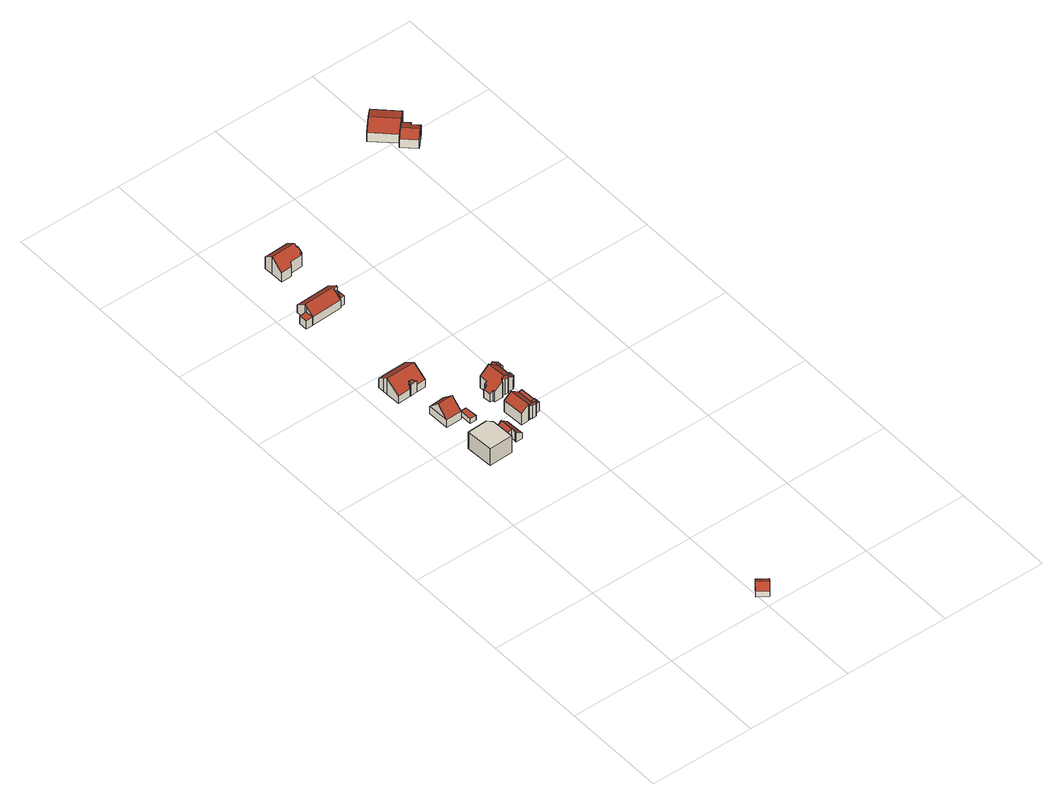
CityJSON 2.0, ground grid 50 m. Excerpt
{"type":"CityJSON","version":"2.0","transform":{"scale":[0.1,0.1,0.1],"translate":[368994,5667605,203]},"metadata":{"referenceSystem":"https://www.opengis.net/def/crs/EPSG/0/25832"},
"CityObjects":{
"building1":{"type":"Building","attributes":{"Gemeindeschluessel":"05122000","function":"31001_1010"},"address":[{"country":"Germany","locality":"Solingen","thoroughfareNumber":"27","thoroughfareName":"Rehpfad"}],"children":["building1-1","building1-2"]},
"building1-1":{"type":"BuildingPart","attributes":{"BezugspunktDach":"2200","measuredHeight":9.21},"parents":["building1"],"geometry":[{"type":"MultiSurface","lod":"1","boundaries":[[[0,1,2,3]],[[4,5,6,7,8,0]],[[9,1,10,11]],[[12,13,9,4]],[[14,15,13,12]],[[3,2,15,14]],[[12,4,0,3,14]],[[1,9,13,15,2]],[[11,10,8,7,6,5]]]}]},
"building1-2":{"type":"BuildingPart","attributes":{"roofType":"1000","measuredHeight":5.34},"address":[{"country":"Germany","locality":"Solingen","thoroughfareNumber":"27","thoroughfareName":"Rehpfad"}],"parents":["building1"],"geometry":[{"type":"Solid","lod":"2","boundaries":[[[[6,11,16,17]],[[17,16,10,7]],[[6,17,7]],[[11,10,16]],[[7,10,11,6]]]],"semantics":{"surfaces":[{"type":"WallSurface"},{"type":"RoofSurface"},{"type":"GroundSurface"},{"type":"ClosureSurface"}],"values":[[0,0,1,2,3]]}}]},
"building2":{"type":"Building","attributes":{"Gemeindeschluessel":"05122000","function":"31001_2600","roofType":"3100","measuredHeight":5.06},"address":[{"country":"Germany","locality":"Solingen","thoroughfareNumber":"263","thoroughfareName":"Burger Landstraße"}],"geometry":[{"type":"Solid","lod":"2","boundaries":[[[[18,19,20,21]],[[22,23,19,18]],[[24,25,23,22]],[[21,20,25,24]],[[18,26,22]],[[24,27,21]],[[21,27,26,18]],[[22,26,27,24]],[[19,23,25,20]]]],"semantics":{"surfaces":[{"type":"WallSurface"},{"type":"RoofSurface"},{"type":"GroundSurface"}],"values":[[0,0,0,0,0,0,1,1,2]]}}]},
"building3":{"type":"Building","attributes":{"Gemeindeschluessel":"05122000","function":"31001_1010","roofType":"3100","measuredHeight":9.13},"address":[{"country":"Germany","locality":"Solingen","thoroughfareNumber":"29","thoroughfareName":"Rehpfad"}],"geometry":[{"type":"Solid","lod":"2","boundaries":[[[[28,29,30,31]],[[32,33,29,28]],[[34,35,33,32]],[[31,30,35,34]],[[28,36,32]],[[34,37,31]],[[31,37,36,28]],[[32,36,37,34]],[[29,33,35,30]]]],"semantics":{"surfaces":[{"type":"WallSurface"},{"type":"RoofSurface"},{"type":"GroundSurface"}],"values":[[0,0,0,0,0,0,1,1,2]]}}]},
"building4":{"type":"Building","attributes":{"Gemeindeschluessel":"05122000","function":"31001_1010"},"address":[{"country":"Germany","locality":"Solingen","thoroughfareNumber":"19","thoroughfareName":"Rehpfad"}],"children":["building4-1","building4-2"]},
"building4-1":{"type":"BuildingPart","attributes":{"roofType":"3100","measuredHeight":8.81},"parents":["building4"],"geometry":[{"type":"MultiSurface","lod":"2","boundaries":[[[38,39,40,41]],[[42,43,39,38]],[[44,45,43,42]],[[46,47,45,44]],[[48,49,47,46]],[[50,51,49,48]],[[52,53,51,50]],[[54,55,53,52]],[[56,57,55,54]],[[38,41,58,59,60,61,56,54,52,42]],[[50,48,46,44,42,52]],[[40,39,43,45,47,49,51,53,55,57,62,63,64,65]],[[66,67,41,40,65,58]],[[41,67,66,58]],[[62,57,68,69,70]],[[61,70,69,68,56]],[[63,62,69,71]],[[60,71,69,61]],[[64,63,60,71,72]],[[59,72,71,60]],[[72,66,65,64,59]],[[58,66,72,59]]],"semantics":{"surfaces":[{"type":"WallSurface"},{"type":"RoofSurface"},{"type":"GroundSurface"},{"type":"ClosureSurface"}],"values":[0,0,0,0,0,0,0,0,0,1,1,2,0,3,0,3,0,3,0,3,0,3]}}]},
"building4-2":{"type":"BuildingPart","attributes":{"roofType":"1000","measuredHeight":6.04},"address":[{"country":"Germany","locality":"Solingen","thoroughfareNumber":"19","thoroughfareName":"Rehpfad"}],"parents":["building4"],"geometry":[{"type":"MultiSurface","lod":"2","boundaries":[[[73,74,68,75]],[[76,77,74,73]],[[78,67,77,76]],[[73,75,79,80,81,82,78,76]],[[66,72,71,69,68,74,77,67]],[[82,58,41,67,78]],[[83,66,67,41,58]],[[81,59,58,66,82]],[[84,72,66,58,59]],[[80,71,60,59,72,81]],[[72,59,60,71]],[[79,61,60,71,80]],[[69,71,60,61]],[[75,56,61,79]],[[68,69,61,56]]],"semantics":{"surfaces":[{"type":"WallSurface"},{"type":"RoofSurface"},{"type":"GroundSurface"},{"type":"ClosureSurface"}],"values":[0,0,0,1,2,0,3,0,3,0,3,0,3,0,3]}}]},
"building5":{"type":"Building","attributes":{"Gemeindeschluessel":"05122000","function":"31001_2463","roofType":"1000","measuredHeight":2.47},"address":[{"country":"Germany","locality":"Solingen","thoroughfareNumber":"29","thoroughfareName":"Rehpfad"}],"geometry":[{"type":"Solid","lod":"2","boundaries":[[[[85,86,87,88]],[[89,90,86,85]],[[91,92,90,89]],[[88,87,92,91]],[[89,85,88,91]],[[86,90,92,87]]]],"semantics":{"surfaces":[{"type":"WallSurface"},{"type":"RoofSurface"},{"type":"GroundSurface"}],"values":[[0,0,0,0,1,2]]}}]},
"building6":{"type":"Building","attributes":{"Gemeindeschluessel":"05122000","function":"31001_2463","roofType":"3100","measuredHeight":5.29},"address":[{"country":"Germany","locality":"Solingen","thoroughfareNumber":"27","thoroughfareName":"Rehpfad"}],"geometry":[{"type":"Solid","lod":"2","boundaries":[[[[93,94,95,96]],[[97,98,94,93]],[[99,100,98,97]],[[101,102,100,99]],[[103,104,102,101]],[[105,106,104,103]],[[107,108,106,105]],[[96,95,108,107]],[[99,97,93,96,107,101]],[[105,103,101,107]],[[94,98,100,102,104,106,108,95]]]],"semantics":{"surfaces":[{"type":"WallSurface"},{"type":"RoofSurface"},{"type":"GroundSurface"}],"values":[[0,0,0,0,0,0,0,0,1,1,2]]}}]},
"building7":{"type":"Building","attributes":{"Gemeindeschluessel":"05122000","function":"31001_1010"},"address":[{"country":"Germany","locality":"Solingen","thoroughfareNumber":"25","thoroughfareName":"Rehpfad"}],"children":["building7-1","building7-2","building7-3","building7-4"]},
"building7-1":{"type":"BuildingPart","attributes":{"roofType":"3100","measuredHeight":8.86},"parents":["building7"],"geometry":[{"type":"MultiSurface","lod":"2","boundaries":[[[109,110,111,112]],[[113,114,110,109]],[[115,116,114,113]],[[117,118,116,115]],[[119,120,118,117]],[[115,113,109,117]],[[112,121,122,119,117,109]],[[110,114,116,118,120,123,124,111]],[[122,123,120,119]],[[124,123,125,126]],[[121,126,125,122]],[[112,127,128]],[[111,124,129,130]],[[128,127,130,129,121]]],"semantics":{"surfaces":[{"type":"WallSurface"},{"type":"RoofSurface"},{"type":"GroundSurface"},{"type":"ClosureSurface"}],"values":[0,0,0,0,0,1,1,2,3,0,3,0,0,3]}}]},
"building7-2":{"type":"BuildingPart","attributes":{"roofType":"1000","measuredHeight":5.99},"parents":["building7"],"geometry":[{"type":"MultiSurface","lod":"2","boundaries":[[[131,132,120,119]],[[133,134,132,131]],[[133,131,119,122]],[[132,134,123,120]],[[123,134,135,125]],[[122,125,135,133]],[[119,120,123,122]]],"semantics":{"surfaces":[{"type":"WallSurface"},{"type":"RoofSurface"},{"type":"GroundSurface"},{"type":"ClosureSurface"}],"values":[0,0,1,2,0,3,3]}}]},
"building7-3":{"type":"BuildingPart","attributes":{"roofType":"1000","measuredHeight":4.95},"address":[{"country":"Germany","locality":"Solingen","thoroughfareNumber":"25","thoroughfareName":"Rehpfad"}],"parents":["building7"],"geometry":[{"type":"MultiSurface","lod":"2","boundaries":[[[136,137,135,138]],[[139,126,137,136]],[[136,138,140,139]],[[135,137,126,125]],[[138,135,133,122,140]],[[125,122,133,135]],[[140,141,122,121,126,139]],[[125,126,121,122,141]]],"semantics":{"surfaces":[{"type":"WallSurface"},{"type":"RoofSurface"},{"type":"GroundSurface"},{"type":"ClosureSurface"}],"values":[0,0,1,2,0,3,0,3]}}]},
"building7-4":{"type":"BuildingPart","attributes":{"roofType":"1000","measuredHeight":7.02},"address":[{"country":"Germany","locality":"Solingen","thoroughfareNumber":"25","thoroughfareName":"Rehpfad"}],"parents":["building7"],"geometry":[{"type":"MultiSurface","lod":"2","boundaries":[[[127,130,142,143]],[[144,145,129,146]],[[147,148,145,144]],[[149,150,148,147]],[[143,142,150,149]],[[147,144,146,127,143,149]],[[130,129,145,148,150,142]],[[146,121,128]],[[128,121,129,130,127]]],"semantics":{"surfaces":[{"type":"WallSurface"},{"type":"RoofSurface"},{"type":"GroundSurface"},{"type":"ClosureSurface"}],"values":[0,0,0,0,0,1,2,0,3]}}]},
"building8":{"type":"Building","attributes":{"Gemeindeschluessel":"05122000","function":"31001_1010"},"address":[{"country":"Germany","locality":"Solingen","thoroughfareNumber":"13","thoroughfareName":"Rehpfad"}],"children":["building8-1","building8-2"]},
"building8-1":{"type":"BuildingPart","attributes":{"roofType":"3100","measuredHeight":8},"parents":["building8"],"geometry":[{"type":"MultiSurface","lod":"2","boundaries":[[[151,152,153,154]],[[155,156,157,158]],[[159,160,156,155]],[[161,162,160,159]],[[163,164,162,161]],[[165,166,164,163]],[[167,168,166,165]],[[154,153,168,167]],[[158,151,154,167,165,163,155]],[[161,159,155,163]],[[152,157,156,160,162,164,166,168,153]],[[158,169,151]],[[157,152,151,169]]],"semantics":{"surfaces":[{"type":"WallSurface"},{"type":"RoofSurface"},{"type":"GroundSurface"},{"type":"ClosureSurface"}],"values":[0,0,0,0,0,0,0,0,1,1,2,0,3]}}]},
"building8-2":{"type":"BuildingPart","attributes":{"roofType":"1000","measuredHeight":4.31},"parents":["building8"],"geometry":[{"type":"Solid","lod":"2","boundaries":[[[[170,171,172,173]],[[169,157,171,170]],[[174,175,152,151]],[[173,172,175,174]],[[151,169,170,173,174]],[[171,157,152,175,172]],[[151,152,157,169]]]],"semantics":{"surfaces":[{"type":"WallSurface"},{"type":"RoofSurface"},{"type":"GroundSurface"},{"type":"ClosureSurface"}],"values":[[0,0,0,0,1,2,3]]}}]},
"building9":{"type":"Building","attributes":{"Gemeindeschluessel":"05122000","function":"31001_1010"},"address":[{"country":"Germany","locality":"Solingen","thoroughfareNumber":"23","thoroughfareName":"Rehpfad"}],"children":["building9-1","building9-2","building9-3"]},
"building9-1":{"type":"BuildingPart","attributes":{"roofType":"3100","measuredHeight":10.15},"parents":["building9"],"geometry":[{"type":"MultiSurface","lod":"2","boundaries":[[[176,177,178,179]],[[180,181,177,176]],[[182,183,181,180]],[[184,185,183,182]],[[186,187,185,184]],[[188,189,187,186]],[[190,191,189,188]],[[192,193,191,190]],[[194,195,193,192]],[[196,197,195,194]],[[198,199,197,196]],[[200,201,199,198]],[[202,203,201,200]],[[204,205,206,207]],[[192,190,188,186,184,182,180,176,179,208,209,210,194]],[[204,207,202,200,198,196,194,210]],[[211,212,213,178,177,181,183,185,187,189,191,193,195,197,199,201,203,206,205]],[[211,205,214,215]],[[210,215,214,204]],[[215,216,212,211,210]],[[209,216,215,210]],[[213,212,216,217,208]],[[208,217,216,209]],[[178,213,217,218,179]],[[179,218,217,208]],[[207,206,203,219,220,221,222,202]],[[222,221,220,219]]],"semantics":{"surfaces":[{"type":"WallSurface"},{"type":"RoofSurface"},{"type":"GroundSurface"},{"type":"ClosureSurface"}],"values":[0,0,0,0,0,0,0,0,0,0,0,0,0,0,1,1,2,0,3,0,3,0,3,0,3,0,3]}}]},
"building9-2":{"type":"BuildingPart","attributes":{"roofType":"1000","measuredHeight":8.42},"address":[{"country":"Germany","locality":"Solingen","thoroughfareNumber":"23","thoroughfareName":"Rehpfad"}],"parents":["building9"],"geometry":[{"type":"MultiSurface","lod":"2","boundaries":[[[223,224,214,225]],[[226,227,224,223]],[[228,229,227,226]],[[230,218,229,228]],[[226,223,225,231,232,230,228]],[[217,216,214,224,227,229,218]],[[232,208,179,218,230]],[[217,218,179,208]],[[231,216,209,208,232]],[[217,208,209,216]],[[225,204,210,209,231]],[[214,215,210,204]],[[215,216,209,210]]],"semantics":{"surfaces":[{"type":"WallSurface"},{"type":"RoofSurface"},{"type":"GroundSurface"},{"type":"ClosureSurface"}],"values":[0,0,0,0,1,2,0,3,0,3,0,3,3]}}]},
"building9-3":{"type":"BuildingPart","attributes":{"roofType":"1000","measuredHeight":5.8},"address":[{"country":"Germany","locality":"Solingen","thoroughfareNumber":"23","thoroughfareName":"Rehpfad"}],"parents":["building9"],"geometry":[{"type":"Solid","lod":"2","boundaries":[[[[233,234,235,236]],[[221,220,234,233]],[[236,235,219,222]],[[221,233,236,222]],[[234,220,219,235]],[[222,219,220,221]]]],"semantics":{"surfaces":[{"type":"WallSurface"},{"type":"RoofSurface"},{"type":"GroundSurface"},{"type":"ClosureSurface"}],"values":[[0,0,0,1,2,3]]}}]},
"building10":{"type":"Building","attributes":{"Gemeindeschluessel":"05122000","function":"51009_1610","roofType":"5000","measuredHeight":5.8},"geometry":[{"type":"Solid","lod":"2","boundaries":[[[[237,238,239,240]],[[241,242,238,237]],[[243,244,242,241]],[[240,239,244,243]],[[237,245,241]],[[243,246,240]],[[240,246,245,237]],[[241,245,246,243]],[[238,242,244,239]]]],"semantics":{"surfaces":[{"type":"WallSurface"},{"type":"RoofSurface"},{"type":"GroundSurface"}],"values":[[0,0,0,0,1,0,1,1,2]]}}]},
"building11":{"type":"Building","attributes":{"Gemeindeschluessel":"05122000","function":"51009_1611","roofType":"3100","measuredHeight":5.86},"geometry":[{"type":"Solid","lod":"2","boundaries":[[[[247,248,249,250]],[[251,252,248,247]],[[253,254,252,251]],[[255,256,254,253]],[[257,258,256,255]],[[259,260,258,257]],[[261,262,260,259]],[[250,249,262,261]],[[251,247,250,253]],[[261,259,257,255,253,250]],[[248,252,254,256,258,260,262,249]]]],"semantics":{"surfaces":[{"type":"WallSurface"},{"type":"RoofSurface"},{"type":"GroundSurface"}],"values":[[0,0,0,0,0,0,0,0,1,1,2]]}}]},
"building12":{"type":"Building","attributes":{"Gemeindeschluessel":"05122000","function":"31001_1010","roofType":"3100","measuredHeight":9.69},"address":[{"country":"Germany","locality":"Solingen","thoroughfareNumber":"11","thoroughfareName":"Rehpfad"}],"geometry":[{"type":"Solid","lod":"2","boundaries":[[[[263,264,265,266]],[[267,268,264,263]],[[269,270,268,267]],[[271,272,270,269]],[[273,274,272,271]],[[275,276,274,273]],[[277,278,276,275]],[[279,280,278,277]],[[281,282,280,279]],[[283,284,282,281]],[[285,286,284,283]],[[266,265,286,285]],[[275,273,271,269,267,263,266,285,283,277]],[[281,279,277,283]],[[264,268,270,272,274,276,278,280,282,284,286,265]]]],"semantics":{"surfaces":[{"type":"WallSurface"},{"type":"RoofSurface"},{"type":"GroundSurface"}],"values":[[0,0,0,0,0,0,0,0,0,0,0,0,1,1,2]]}}]},
"building13":{"type":"Building","attributes":{"Gemeindeschluessel":"05122000","function":"31001_1010"},"address":[{"country":"Germany","locality":"Solingen","thoroughfareNumber":"9a","thoroughfareName":"Rehpfad"}],"children":["building13-1","building13-2"]},
"building13-1":{"type":"BuildingPart","attributes":{"roofType":"3100","measuredHeight":7.16},"parents":["building13"],"geometry":[{"type":"MultiSurface","lod":"2","boundaries":[[[287,288,289,290]],[[291,292,288,287]],[[293,294,292,291]],[[295,296,294,293]],[[290,289,297,298]],[[290,298,299,287]],[[295,293,291,287,299]],[[288,292,294,296,300,297,289]],[[299,301,302,295]],[[300,296,303,304]],[[304,303,302,301]],[[305,301,299]],[[306,297,300,304,307]],[[298,308,306,307,309]],[[309,307,304,301,305]]],"semantics":{"surfaces":[{"type":"WallSurface"},{"type":"RoofSurface"},{"type":"GroundSurface"},{"type":"ClosureSurface"}],"values":[0,0,0,0,0,1,1,2,0,0,3,0,0,3,3]}}]},
"building13-2":{"type":"BuildingPart","attributes":{"roofType":"3100","measuredHeight":7.07},"address":[{"country":"Germany","locality":"Solingen","thoroughfareNumber":"9a","thoroughfareName":"Rehpfad"}],"parents":["building13"],"geometry":[{"type":"MultiSurface","lod":"2","boundaries":[[[310,306,311,312]],[[313,314,303,302]],[[315,316,314,313]],[[317,318,316,315]],[[319,320,318,317]],[[321,322,320,319]],[[312,311,322,321]],[[317,315,313,302,323,319]],[[310,312,321,319,323]],[[306,307,303,314,316,318,320,322,311]],[[323,309,298,310]],[[307,306,298,309]],[[305,309,307,323]],[[302,303,304,301]],[[301,304,307,309,305]]],"semantics":{"surfaces":[{"type":"WallSurface"},{"type":"RoofSurface"},{"type":"GroundSurface"},{"type":"ClosureSurface"}],"values":[0,0,0,0,0,0,0,1,1,2,0,3,0,3,3]}}]}
},
"vertices":[
[162,1370,207],[162,1370,115],[67,1366,115],[67,1366,207],[182,1351,207],[182,1351,159],[182,1351,186],[162,1370,186],[162,1370,179],[182,1351,115],[162,1370,132],[182,1351,132],[187,1240,207],[187,1240,115],[72,1236,207],[72,1236,115],
[182,1371,132],[182,1371,186],
[554,64,75],[554,64,45],[509,97,45],[509,97,75],[510,5,75],[510,5,45],[465,39,75],[465,39,45],[532,34,96],[487,68,96],
[66,1501,172],[66,1501,131],[141,1504,131],[141,1504,172],[62,1606,172],[62,1606,131],[137,1609,172],[137,1609,131],[64,1553,222],[139,1557,222],
[7,1734,164],[7,1734,125],[67,1737,125],[67,1737,165],[5,1802,213],[5,1802,125],[4,1824,197],[4,1824,125],[2,1854,175],[2,1854,125],[32,1856,175],[32,1856,125],[143,1860,175],[143,1860,125],[145,1806,213],[145,1806,125],[148,1740,166],[148,1740,125],[97,1738,165],[97,1738,125],[74,1737,165],[74,1751,175],[89,1751,175],[90,1738,165],[90,1738,125],[89,1751,125],[74,1751,125],[74,1737,125],[74,1737,134],[67,1737,134],[97,1738,134],[90,1738,134],[90,1738,156],[89,1751,134],[74,1751,134],
[98,1731,195],[98,1731,134],[97,1738,195],[67,1729,195],[67,1729,134],[67,1737,195],[90,1738,195],[89,1751,195],[74,1751,195],[74,1737,195],[74,1737,137],[74,1751,151],
[152,1521,154],[152,1521,129],[154,1461,129],[154,1461,154],[181,1522,154],[181,1522,129],[184,1462,154],[184,1462,129],
[229,1293,182],[229,1293,129],[229,1274,129],[229,1274,182],[198,1291,159],[198,1291,129],[196,1352,159],[196,1352,129],[226,1353,182],[226,1353,129],[256,1354,159],[256,1354,129],[260,1264,159],[260,1264,129],[229,1263,182],[229,1263,129],
[351,1334,210],[351,1334,121],[353,1334,121],[353,1334,208],[313,1333,181],[313,1333,121],[309,1436,181],[309,1436,121],[346,1438,210],[346,1438,121],[384,1439,181],[384,1439,121],[388,1336,181],[387,1363,181],[387,1363,121],[388,1336,121],[387,1363,136],[388,1336,136],[353,1334,205],[357,1335,205],[388,1336,135],[353,1334,135],
[402,1440,181],[402,1440,121],[406,1364,181],[406,1364,121],[406,1364,136],
[407,1337,186],[407,1337,136],[406,1364,186],[388,1336,186],[387,1363,186],[387,1363,149],
[353,1331,135],[353,1331,205],[388,1332,205],[388,1332,135],[388,1336,205],[380,1323,205],[380,1323,135],[362,1322,205],[362,1322,135],
[38,2313,149],[38,2313,106],[185,2319,106],[185,2319,149],[36,2361,186],[36,2361,106],[36,2355,106],[36,2355,181],[34,2408,149],[34,2408,106],[199,2414,149],[199,2414,106],[201,2367,186],[201,2367,106],[201,2361,181],[201,2361,106],[183,2360,181],[183,2360,106],[36,2355,149],
[2,2353,149],[2,2353,106],[3,2312,106],[3,2312,149],[35,2313,149],[35,2313,106],
[316,1506,171],[316,1506,115],[356,1507,115],[356,1507,201],[316,1517,171],[316,1517,115],[301,1517,159],[301,1517,115],[299,1554,159],[299,1554,115],[314,1555,171],[314,1555,115],[314,1566,171],[314,1566,115],[324,1567,179],[324,1567,115],[323,1607,179],[323,1607,115],[370,1609,216],[370,1609,115],[389,1610,201],[389,1610,115],[418,1611,179],[418,1611,115],[418,1610,179],[418,1610,115],[420,1562,179],[420,1562,115],[387,1516,206],[387,1516,115],[422,1518,115],[422,1518,179],[358,1507,203],[358,1515,203],[374,1516,216],[374,1516,115],[358,1515,115],[358,1507,115],[387,1516,132],[374,1516,132],[358,1515,132],[358,1507,132],[356,1507,132],[420,1562,117],[422,1518,117],[422,1518,175],[420,1562,175],
[387,1508,217],[387,1508,132],[387,1516,217],[380,1500,217],[380,1500,132],[364,1499,217],[364,1499,132],[356,1507,217],[358,1515,217],[358,1507,217],
[432,1528,175],[432,1528,117],[431,1552,117],[431,1552,175],
[203,2320,161],[203,2320,113],[201,2361,113],[201,2361,161],[185,2319,161],[185,2319,113],[183,2360,161],[183,2360,113],[193,2344,171],[192,2360,171],
[389,1610,160],[389,1610,122],[416,1611,122],[416,1611,180],[389,1639,160],[389,1639,122],[415,1640,180],[415,1640,122],[441,1641,160],[441,1641,122],[442,1611,160],[442,1611,122],[418,1610,178],[418,1610,122],[418,1611,178],[418,1611,122],
[225,2616,167],[225,2616,97],[224,2639,97],[224,2639,184],[219,2616,167],[219,2616,97],[219,2608,161],[219,2608,97],[161,2606,161],[161,2606,97],[152,2590,149],[152,2590,97],[102,2589,149],[102,2589,97],[100,2649,193],[100,2649,97],[100,2692,161],[100,2692,97],[217,2696,161],[217,2696,97],[218,2652,193],[218,2652,97],[218,2639,184],[218,2639,97],
[981,3124,75],[981,3124,3],[934,3075,3],[934,3075,53],[1027,3172,53],[1027,3172,3],[1123,3081,53],[1123,3081,3],[1086,3042,71],[1086,3042,3],[1030,2984,3],[1030,2984,53],[1077,3032,75],[1077,3032,3],[1077,3032,50],[1086,3042,43],[1086,3042,4],[1077,3032,4],[1056,3010,65],[1030,2984,4],[1042,2996,4],[1030,2984,42],[1042,2996,59],
[1030,2984,66],[1012,2965,4],[1012,2965,53],[1114,3015,43],[1114,3015,4],[1100,3000,53],[1100,3000,4],[1129,2972,53],[1129,2972,4],[1099,2941,75],[1099,2941,4],[1070,2910,53],[1070,2910,4],[1042,2996,75]
]}
